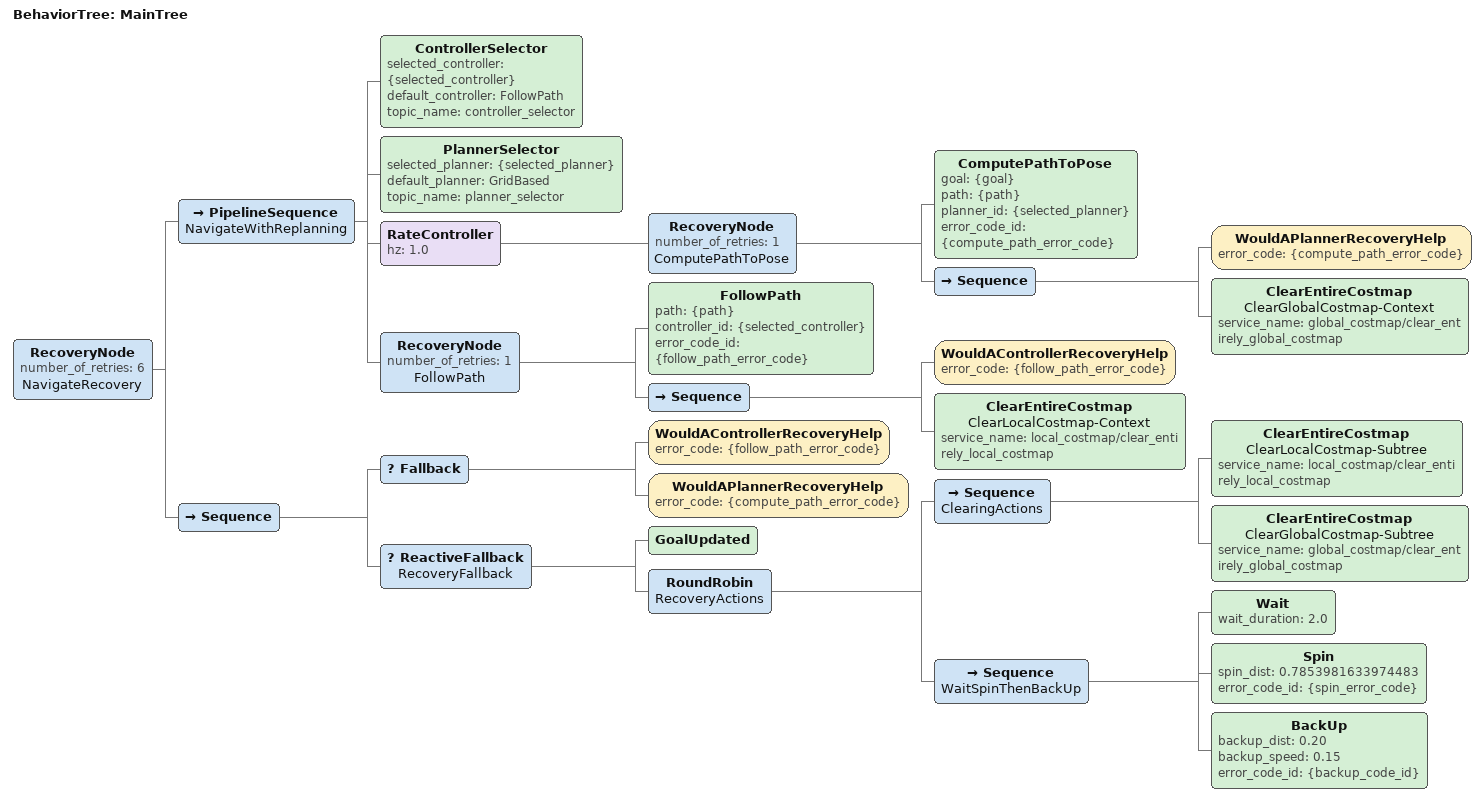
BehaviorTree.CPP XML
<root BTCPP_format="4" main_tree_to_execute="MainTree">
  <BehaviorTree ID="MainTree">
    <RecoveryNode number_of_retries="6" name="NavigateRecovery">

      <PipelineSequence name="NavigateWithReplanning">
        <ControllerSelector selected_controller="{selected_controller}" default_controller="FollowPath" topic_name="controller_selector"/>
        <PlannerSelector selected_planner="{selected_planner}" default_planner="GridBased" topic_name="planner_selector"/>
        <RateController hz="1.0">
          <RecoveryNode number_of_retries="1" name="ComputePathToPose">
            <ComputePathToPose goal="{goal}" path="{path}" planner_id="{selected_planner}" error_code_id="{compute_path_error_code}"/>
            <Sequence>
              <WouldAPlannerRecoveryHelp error_code="{compute_path_error_code}"/>
              <ClearEntireCostmap name="ClearGlobalCostmap-Context" service_name="global_costmap/clear_entirely_global_costmap"/>
            </Sequence>
          </RecoveryNode>
        </RateController>
        <RecoveryNode number_of_retries="1" name="FollowPath">
          <FollowPath path="{path}" controller_id="{selected_controller}" error_code_id="{follow_path_error_code}"/>
          <Sequence>
            <WouldAControllerRecoveryHelp error_code="{follow_path_error_code}"/>
            <ClearEntireCostmap name="ClearLocalCostmap-Context" service_name="local_costmap/clear_entirely_local_costmap"/>
          </Sequence>
        </RecoveryNode>
      </PipelineSequence>

      <Sequence>
        <Fallback>
          <WouldAControllerRecoveryHelp error_code="{follow_path_error_code}"/>
          <WouldAPlannerRecoveryHelp error_code="{compute_path_error_code}"/>
        </Fallback>
        <ReactiveFallback name="RecoveryFallback">
          <GoalUpdated/>
          <RoundRobin name="RecoveryActions">

            <Sequence name="ClearingActions">
              <ClearEntireCostmap name="ClearLocalCostmap-Subtree" service_name="local_costmap/clear_entirely_local_costmap"/>
              <ClearEntireCostmap name="ClearGlobalCostmap-Subtree" service_name="global_costmap/clear_entirely_global_costmap"/>
            </Sequence>

            <!-- 等待 2s → 逆时针 45°(π/4 rad) → 退后 0.2m -->
            <Sequence name="WaitSpinThenBackUp">
              <Wait wait_duration="2.0"/>
              <Spin spin_dist="0.7853981633974483" error_code_id="{spin_error_code}"/>
              <BackUp backup_dist="0.20" backup_speed="0.15" error_code_id="{backup_code_id}"/>
            </Sequence>

          </RoundRobin>
        </ReactiveFallback>
      </Sequence>

    </RecoveryNode>
  </BehaviorTree>
</root>
